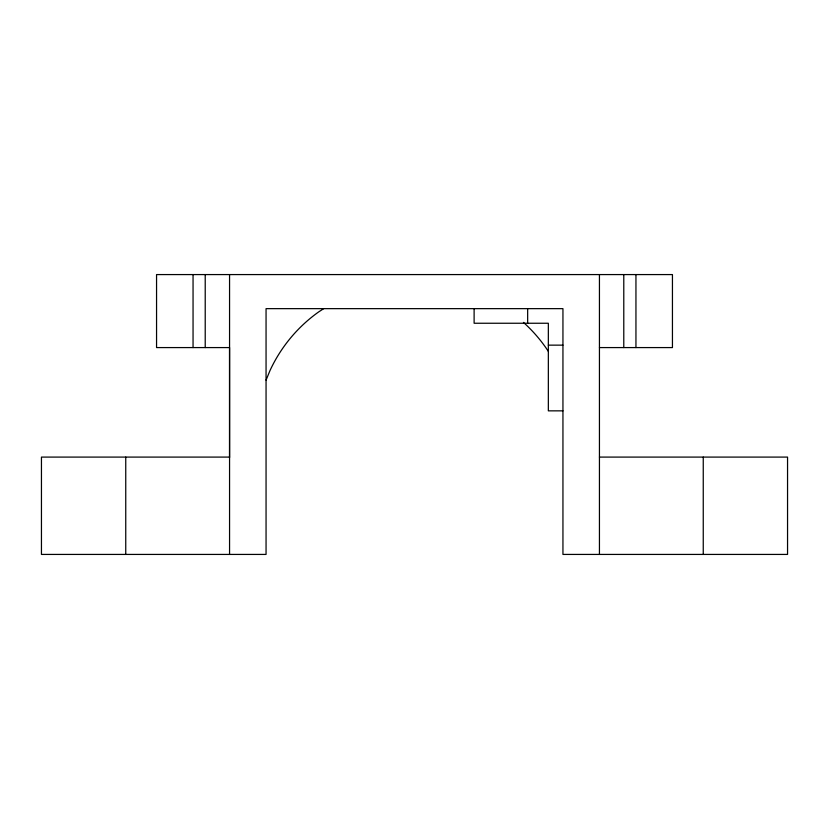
<?xml version="1.0" encoding="UTF-8"?>
<svg xmlns="http://www.w3.org/2000/svg" width="829" height="829" viewBox="0 0 829 829"><rect width="100%" height="100%" fill="white"/><g stroke="black" fill="none" stroke-linecap="round" stroke-linejoin="round"><path stroke-width="1.24" d="M229.56 457.463L229.56 347.579L156.557 347.579L156.557 274.575L672.443 274.575L672.443 347.579L599.44 347.579M266.057 380.159L269.985 370.584A148.287 148.287 0 0 1 318.574 311.984L323.704 308.647M548.342 345.144L562.943 345.144M562.943 410.852L548.342 410.852L548.342 323.248L474.115 323.248L474.115 308.647M229.56 457.09L41.45 457.09L41.45 554.425L266.057 554.425L266.057 308.647L562.943 308.647L562.943 554.425L787.55 554.425L787.55 457.09L599.44 457.09M703.251 457.09L703.251 554.425M635.947 274.575L635.947 347.579M623.781 274.575L623.781 347.579M599.44 274.575L599.44 554.425M527.658 308.647L527.658 323.248M229.56 274.575L229.56 554.425M205.219 274.575L205.219 347.579M193.053 274.575L193.053 347.579M125.749 457.09L125.749 554.425M523.441 322.398A148.287 148.287 0 0 1 548.446 351.517"/></g></svg>
